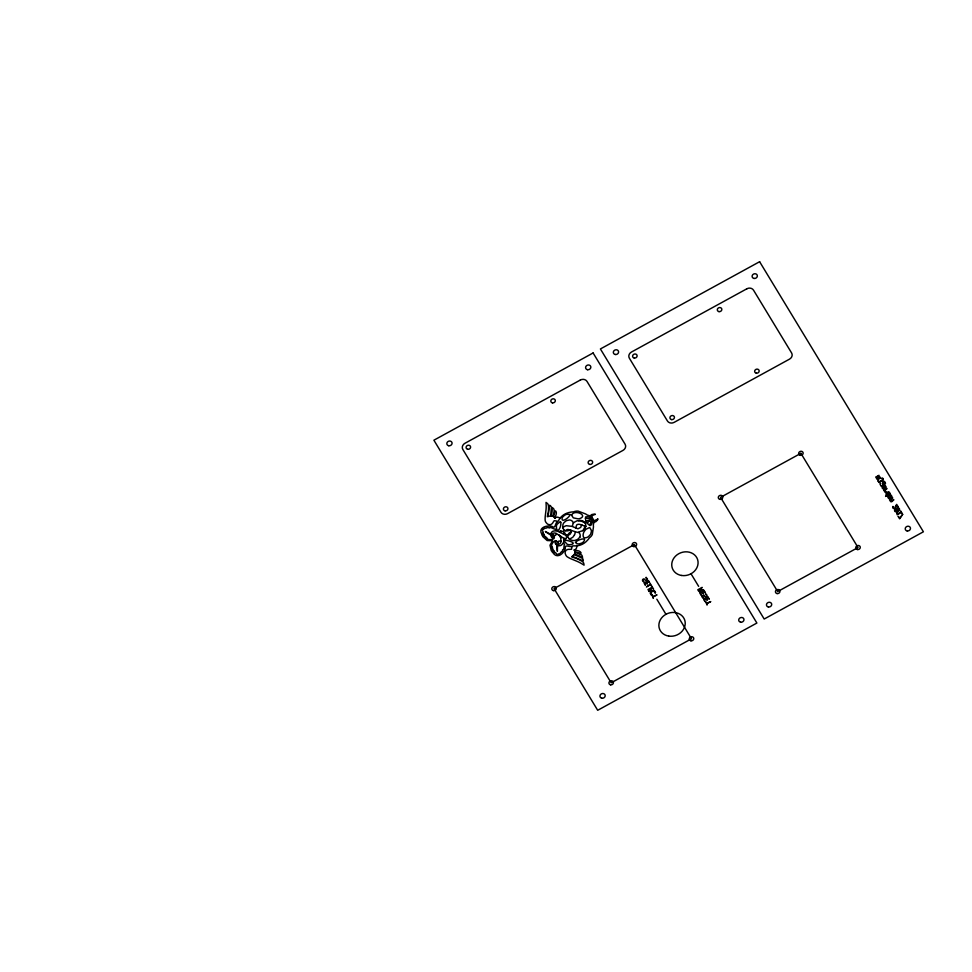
<?xml version="1.0" encoding="UTF-8"?>
<svg xmlns="http://www.w3.org/2000/svg" width="972" height="972" viewBox="0 0 972 972"><rect width="100%" height="100%" fill="white"/><g stroke="black" fill="none" stroke-linecap="round" stroke-linejoin="round"><path stroke-width="1.46" d="M564.064 538.33L563.602 542.303A5.966 5.224 -20.3 0 1 563.104 543.36L561.415 545.11A3.742 3.268 -20.3 0 1 559.058 545.729L557.989 545.547A5.115 4.471 -20.3 0 1 555.474 543.652A5.528 4.836 -20.3 0 1 554.976 542.109L555.753 541.392A2.381 2.078 -20.3 0 1 556.531 541.501L557.017 541.708A3.317 2.904 -20.3 0 1 557.964 542.558L558.183 544.648L559.945 543.676A2.564 2.248 -20.3 0 0 560.565 542.947L560.625 542.838A4.921 4.301 -20.3 0 0 560.953 542.048L560.674 536.228M642.516 580.248L642.541 579.895A1.361 1.191 -20.3 0 1 642.796 579.397A1.251 1.094 -20.3 0 1 644.059 578.96L644.254 579.02A2.746 2.406 -20.3 0 1 644.703 579.239L644.934 579.409M702.112 596.601L702.136 596.249A1.361 1.191 -20.3 0 1 702.392 595.751M554.745 511.345L554.733 511.734A14.738 12.903 -20.3 0 1 554.623 512.839L554.38 513.823A17.848 15.625 -20.3 0 0 554.125 514.601L553.566 516.667M893.268 507.117L893.268 507.007A2.515 2.199 -20.3 0 1 893.341 506.57L892.818 506.509A2.017 1.774 -20.3 0 0 893.268 508.38A1.446 1.264 -20.3 0 0 893.754 508.587A1.677 1.458 -20.3 0 0 895.176 508.101L895.431 507.906M882.965 482.282L883.888 481.347M574.173 549.86L574.173 549.897A1.519 1.324 -20.3 0 0 574.367 550.359A4.666 4.082 -20.3 0 1 574.817 551.513L574.902 552.327A5.042 4.41 -20.3 0 1 574.379 554.332L571.706 556.98L576.238 558.353A62.524 54.748 -20.3 0 1 578.547 559.386L582.179 561.379A6.148 5.382 -20.3 0 1 583.771 563.286L584.063 565.145L581.159 563.383A46.389 40.617 -20.3 0 0 577.526 561.524L571.196 558.9A20.315 17.788 -20.3 0 1 570.224 558.463L568.887 557.782A29.391 25.734 -20.3 0 1 567.891 557.223L567.053 556.677A4.41 3.864 -20.3 0 1 566.482 556.106L566.275 555.826A13.207 11.567 -20.3 0 1 565.874 555.231L565.182 553.433A4.556 3.985 -20.3 0 1 565.327 551.683L565.777 550.674A1.567 1.373 -20.3 0 1 566.141 550.286L567.32 549.617A3.511 3.074 -20.3 0 1 569.325 549.374L571.548 549.241L572.046 546.3M575.606 528.088L576.688 525.014A2.527 2.211 -20.3 0 1 577.441 524.479L578.838 524.26A9.671 8.469 -20.3 0 1 582.046 525.147M555.887 543.141L555.887 543.263A1.397 1.227 -20.3 0 0 556.045 543.652M896.621 511.223L896.986 508.891M554.781 511.041L555.692 511.005A5.844 5.115 -20.3 0 1 556.251 512.256L556.349 513.009A10.315 9.027 -20.3 0 1 555.911 515.172L555.85 515.354A22.903 20.048 -20.3 0 1 554.781 517.772L554.696 517.93M897.229 510.993L897.618 508.684A1.823 1.592 -20.3 0 1 898.019 508.599M551.391 515.828L551.719 514.042A53.12 46.51 -20.3 0 0 552.072 511.722L552.363 507.518L553.748 508.891A3.366 2.94 -20.3 0 1 554.04 509.668L554.101 510.786A20.424 17.873 -20.3 0 1 553.979 511.952L553.894 512.536A28.65 25.078 -20.3 0 1 553.761 513.313L553.092 516.375L553.797 516.849A4.666 4.082 -20.3 0 1 554.611 517.797A1.519 1.324 -20.3 0 0 554.939 518.185L555.061 518.222M565.704 538.925A11.36 9.939 -20.3 0 1 563.335 537.953L562.667 537.601A24.215 21.19 -20.3 0 1 560.188 535.815L555.498 533.13A4.763 4.167 -20.3 0 0 554.793 533.02L554.538 533.008A2.503 2.199 -20.3 0 0 553.688 533.106L552.983 533.373A11.202 9.805 -20.3 0 0 552.412 533.64L551.804 534.163L553.578 535.329A3.317 2.904 -20.3 0 1 553.882 536.532L553.833 537.042A2.381 2.09 -20.3 0 1 553.542 537.747L552.485 538.038A4.884 4.277 -20.3 0 1 551.343 536.836A5.844 5.115 -20.3 0 1 550.845 534.175L551.245 532.85A3.742 3.268 -20.3 0 1 552.983 531.222L555.559 530.712A5.941 5.2 -20.3 0 1 556.652 530.821L562.351 533.494A8.979 7.861 -20.3 0 0 566.178 535.074L566.494 537.65L565.534 539.035A2.321 2.029 -20.3 0 1 564.064 539.229M557.296 541.878C555.146 537.419 549.508 546.361 552.339 546.653A4.739 4.155 -20.3 0 0 551.902 547.977L552.764 548.099L552.558 549.034A4.799 4.204 -20.3 0 0 552.521 549.86L553.299 549.945A4.884 4.277 -20.3 0 0 553.335 550.687L553.59 551.707L554.198 550.857A9.708 8.493 -20.3 0 0 554.733 552.789C555.741 551.331 556.859 555.802 558.207 554.429A4.155 3.633 -20.3 0 1 558.718 553.821C560.285 554.55 560.795 551.112 562.095 551.926A9.113 7.983 -20.3 0 0 562.569 549.775C564.647 549.86 563.481 545.292 564.562 544.539A11.044 9.671 -20.3 0 0 563.383 542.826M550.674 515.78L551.367 507.226A3.839 3.366 -20.3 0 0 550.76 506.12L550.14 505.549A3.329 2.916 -20.3 0 0 549.532 505.258L548.111 516.497M589.506 518.404L590.952 515.16A2.88 2.515 -20.3 0 1 591.839 514.54L593.856 514.139A5.054 4.423 -20.3 0 1 595.107 514.224M581.438 524.868A9.501 8.311 -20.3 0 1 580.661 527.432L577.951 528.792L573.492 527.018A11.482 10.048 -20.3 0 0 572.314 526.496L573.091 523.543A5.905 5.164 -20.3 0 1 574.367 522.195L576.87 520.883A7.922 6.938 -20.3 0 1 580.114 520.883L580.892 521.053A11.275 9.866 -20.3 0 1 583.066 521.94L583.419 522.11A12.344 10.814 -20.3 0 0 585.023 522.802M699.804 591.583A1.47 1.288 -20.3 0 0 700.581 591.158L701.006 590.393A1.762 1.543 -20.3 0 0 700.958 589.955L701.395 590.113A1.786 1.567 -20.3 0 0 701.893 590.089L703.692 589.907L701.577 589.53M585.703 526.727L584.901 528.464A5.139 4.496 -20.3 0 1 583.443 529.849M890.133 500.386L889.453 499.802L892.782 497.98L890.874 499.705M895.419 506.752L895.479 506.594A3.815 3.341 -20.3 0 0 895.589 506.23L896.646 504.371L898.14 506.825L896.476 505.319L896.123 506.436A3.779 3.305 -20.3 0 1 895.917 506.995L895.905 507.044A1.908 1.677 -20.3 0 1 895.649 507.578L895.613 507.639M555.182 517.93L555.899 517.432A4.568 3.997 -20.3 0 1 556.871 517.201L557.065 517.189A2.454 2.151 -20.3 0 1 557.6 517.189L558.195 517.311A5.686 4.981 -20.3 0 1 560.054 518.234L560.346 518.489M588.983 520.773L588.036 522.341A2.102 1.847 -20.3 0 1 587.088 522.9L586.055 521.065A12.976 11.36 -20.3 0 1 585.606 519.801L585.545 516.946L587.696 516.703A8.104 7.096 -20.3 0 1 589.688 517.614M574.44 534.989L573.103 536.896A4.07 3.572 -20.3 0 1 572.484 537.431L571.378 538.099A6.61 5.783 -20.3 0 1 569.167 539.01M579.749 537.285L577.526 539.521L574.731 540.468A7.472 6.537 -20.3 0 1 572.241 540.432L569.665 539.399L567.94 537.115M877.716 478.346L880.024 476.948L877.352 477.738M590.259 516.108A9.428 8.262 -20.3 0 0 588.558 515.415L587.355 515.111A15.734 13.778 -20.3 0 0 585.484 513.909L578.133 511.114A8.602 7.533 -20.3 0 0 573.687 511.819C566.858 512.171 561.221 514.941 558.329 521.016C554.307 522.62 556.312 529.57 551.829 526.314A1.555 1.361 -20.3 0 0 551.039 526.253C545.632 525.147 538.075 528.088 541.829 534.308A1.616 1.409 -20.3 0 0 541.975 535.05L542.692 536.289A1.227 1.081 -20.3 0 0 542.801 536.641L547.139 540.541L552.497 540.736L549.994 545.256L551.245 550.492A1.251 1.094 -20.3 0 0 551.744 551.112L552.412 552.254A1.616 1.409 -20.3 0 0 553.007 552.752C556.628 558.815 563.104 554.49 564.963 549.204A1.555 1.361 -20.3 0 0 565.303 548.524C564.696 543.056 569.969 548.475 573.371 545.839C580.077 546.483 585.557 543.494 589.445 537.808A8.602 7.533 -20.3 0 0 592.312 534.503L593.455 527.055A15.734 13.778 -20.3 0 0 593.297 524.916L593.637 523.774A9.428 8.262 -20.3 0 0 593.843 522.025L595.058 521.928A2.88 2.515 -20.3 0 0 596.067 521.502L597.44 520.056A5.589 4.884 -20.3 0 0 597.95 519.072M565.522 530.712L566.53 529.886A2.977 2.612 -20.3 0 1 568.037 529.448L577.623 532.425L582.787 530.639M876.914 477.386L876.951 477.349A2.479 2.175 -20.3 0 1 877.23 476.985L879.028 475.32L875.711 477.143L876.61 477.252M700.229 590.672L698.613 589.992L700.302 589.639M651.179 591.766L651.131 591.802A2.199 1.92 -20.3 0 0 650.56 592.58A2.466 2.163 -20.3 0 0 650.438 593.394M884.897 487.835L884.97 487.774A1.409 1.227 -20.3 0 0 885.273 487.434M890.777 497.421L890.814 497.397A1.409 1.227 -20.3 0 0 891.117 497.057M884.921 487.81L884.945 487.798A2.904 2.539 -20.3 0 1 884.01 488.308L883.973 488.308A2.333 2.041 -20.3 0 1 883.475 488.357M595.338 514.395L595.083 514.48A7.521 6.585 -20.3 0 0 592.495 515.561L591.705 516.654A5.492 4.811 -20.3 0 0 591.28 517.967L591.255 519.57M646.259 577.319L645.7 577.635A2.77 2.43 -20.3 0 1 646.028 577.951L646.113 578.048A2.928 2.564 -20.3 0 1 646.465 578.498L646.623 578.741A2.369 2.078 -20.3 0 1 646.781 579.069M643.452 581.924L643.986 581.633A2.709 2.381 -20.3 0 1 643.719 581.39L643.622 581.292M651.41 594.876L652.054 594.597A2.916 2.552 -20.3 0 1 651.556 594.257A2.175 1.908 -20.3 0 1 650.997 593.333M655.505 592.701L654.946 593.005A1.628 1.422 -20.3 0 0 654.873 592.47L654.873 592.483M878.008 478.868L880.705 478.066L876.987 479.39M881.738 478.285L882.297 477.981A2.053 1.798 -20.3 0 1 882.588 478.224L882.637 478.26A2.454 2.151 -20.3 0 1 882.868 478.564L882.916 478.637M882.212 480.703L878.955 482.489L877.801 480.593L879.113 481.723L882.236 479.974L882.442 478.965M885.188 490.18L887.023 488.491L883.694 490.313L884.617 490.459A2.454 2.151 -20.3 0 0 884.374 491.273L885.273 492.306L886.087 491.468A1.75 1.531 -20.3 0 1 885.383 491.747L885.018 491.528M705.854 593.673L705.295 593.989A2.77 2.43 -20.3 0 1 705.623 594.305L705.708 594.402A2.928 2.564 -20.3 0 1 706.061 594.852L706.219 595.095A2.369 2.078 -20.3 0 1 706.377 595.423M886.683 495.161L885.589 496.437L890.279 493.861L889.368 493.727A2.746 2.406 -20.3 0 0 889.659 493.011M887.181 494.894L888.894 493.764A3.135 2.746 -20.3 0 0 889.101 493.278L888.517 492.5A2.114 1.859 -20.3 0 0 886.683 493.606L886.707 494.396M703.048 598.278L703.582 597.987A2.709 2.381 -20.3 0 1 703.303 597.744L703.242 597.671M877.254 478.358L876.319 478.273M883.767 482.027L884.228 482.051A2.43 2.126 -20.3 0 1 884.666 482.598L884.714 482.647A1.482 1.3 -20.3 0 1 884.885 483.011M643.513 579.616L643.112 580.114A1.786 1.567 -20.3 0 0 643.44 580.989M560.334 531.04L563.517 531.562L566.154 534.989M703.108 595.97L702.72 596.371A1.786 1.567 -20.3 0 0 703.035 597.343L703.06 597.44M595.581 520.36L594.062 520.567A5.492 4.811 -20.3 0 1 592.665 520.251L586.651 518.125A4.24 3.718 -20.3 0 0 585.338 518.331M563.991 540.335C567.393 539.739 578.85 543.627 569.871 544.697A5.99 5.237 -20.3 0 1 567.162 544.223L563.942 540.784M567.927 535.098L569.288 534.709A3.001 2.624 -20.3 0 0 570.528 533.677L571.184 531.915A11.725 10.267 -20.3 0 0 571.366 530.372M884.52 484.408L885.237 483.983A1.264 1.106 -20.3 0 0 885.443 483.485A2.867 2.503 -20.3 0 0 884.241 481.468L884.07 481.347M551.744 535.608L552.047 536.726M574.282 550.225L574.464 550.237A22.891 20.048 -20.3 0 1 577.21 550.577L577.404 550.602A10.315 9.027 -20.3 0 1 579.494 551.294L580.223 551.792A5.844 5.115 -20.3 0 1 581.074 552.874L580.588 553.603M593.868 522.025L591.183 521.417M883.451 488.345L882.685 487.373A1.616 1.422 -20.3 0 1 882.783 487.033L882.843 486.972A1.762 1.543 -20.3 0 1 883.111 486.68A2.649 2.321 -20.3 0 1 884.034 486.158L884.107 486.146A1.507 1.312 -20.3 0 1 884.593 486.109L884.897 486.194M572.289 556.349L583.224 560.82A3.329 2.916 -20.3 0 0 583.261 560.176L583.054 559.374A3.839 3.366 -20.3 0 0 582.362 558.317L574.221 554.611M574.865 551.792L577.016 552.363A17.873 15.649 -20.3 0 0 577.866 552.546L578.875 552.837A14.738 12.903 -20.3 0 1 579.932 553.299L580.308 553.481M574.902 552.327L578.012 553.299A28.601 25.041 -20.3 0 1 578.79 553.578L579.373 553.809M553.87 536.301C556.883 540.311 545.912 540.481 547.09 538.002A4.739 4.155 -20.3 0 1 545.669 537.686L545.985 536.921L545.037 536.629A4.799 4.204 -20.3 0 1 544.271 536.24L544.575 535.56A4.884 4.277 -20.3 0 1 543.919 535.159L543.117 534.442L544.198 534.357A9.696 8.493 -20.3 0 1 542.704 532.96C544.539 532.887 541.027 529.679 542.959 529.278A4.143 3.633 -20.3 0 0 543.773 529.157C543.943 527.529 547.187 528.768 547.175 527.322A9.113 7.983 -20.3 0 1 549.374 528.015C550.274 526.253 553.955 529.57 555.146 528.999A11.081 9.696 -20.3 0 1 556.081 530.748M574.537 553.991L576.335 554.623A53.12 46.51 -20.3 0 1 578.619 555.498L582.593 557.369L582.034 555.534A3.366 2.94 -20.3 0 0 581.475 554.903L580.491 554.295A20.424 17.885 -20.3 0 0 579.373 553.809M571.986 526.374L566.324 525.718A4.07 3.572 -20.3 0 0 565.522 525.961L564.368 526.532A6.67 5.832 -20.3 0 0 562.667 527.675L563.809 529.728M705.259 596.917L705.198 596.893A2.479 2.175 -20.3 0 1 704.834 596.723L704.408 596.443M889.076 497.895L889.307 497.98A2.333 2.041 -20.3 0 0 889.805 497.931L889.842 497.919A2.904 2.539 -20.3 0 0 890.741 497.47M891.081 495.343L891.154 495.38A2.017 1.774 -20.3 0 1 891.761 497.166M888.93 497.822L888.517 496.996A1.616 1.422 -20.3 0 1 888.615 496.656A1.762 1.543 -20.3 0 1 888.943 496.303A2.649 2.321 -20.3 0 1 889.878 495.781L889.939 495.769A1.507 1.312 -20.3 0 1 890.425 495.732L890.838 495.866A1.458 1.276 -20.3 0 1 891.275 497.057M645.165 580.32L645.238 580.369A2.479 2.175 -20.3 0 0 645.602 580.539L645.76 580.588A1.373 1.203 -20.3 0 0 647.461 579.555A2.284 1.993 -20.3 0 0 647.34 578.899L647.328 578.85A4.739 4.155 -20.3 0 0 647.048 578.279M704.506 595.739L704.323 595.617A2.746 2.406 -20.3 0 0 703.85 595.362L703.704 595.314A1.251 1.094 -20.3 0 0 702.343 595.715M574.525 549.824L575.339 549.484A4.568 3.997 -20.3 0 0 576.032 548.803L576.141 548.658A2.454 2.151 -20.3 0 0 576.408 548.208L576.59 547.698A5.638 4.945 -20.3 0 0 576.675 545.608L576.639 545.426M884.982 486.231L885.006 486.243A1.458 1.276 -20.3 0 1 885.443 487.434M651.021 594.548L651.046 594.572A2.965 2.6 -20.3 0 1 650.402 593.406M551.853 535.669L551.962 535.924A1.798 1.567 -20.3 0 0 552.145 536.41L552.181 536.532M890.729 500.945L893.876 499.802L892.017 501.503A1.567 1.373 -20.3 0 1 890.96 501.795L890.255 501.26M883.39 482.647L883.864 483.351A1.482 1.3 -20.3 0 0 884.216 483.764M882.965 483.023L883.451 483.764M881.458 485.599L881.264 486.304L880.632 485.271M700.654 589.19L702.149 587.367L697.799 589.761L698.418 590.769A1.64 1.434 -20.3 0 0 699.767 591.681M691.019 573.784L698.637 586.347M656.817 599.214L665.954 614.292M898.869 508.988L898.991 509.389A1.264 1.106 -20.3 0 1 898.845 509.85A2.466 2.163 -20.3 0 1 898.359 510.349L898.237 510.434A5.297 4.641 -20.3 0 1 897.691 510.786M895.382 510.871L895.455 510.045A3.025 2.649 -20.3 0 1 895.868 509.595L895.905 509.547A5.054 4.423 -20.3 0 1 896.585 509.109M557.223 521.891L556.859 521.053L554.222 520.676L552.995 522.426A3.511 3.074 -20.3 0 1 551.756 523.957L551.391 524.2A6.768 5.929 -20.3 0 1 550.917 524.455L550.565 524.601A1.567 1.373 -20.3 0 1 550.018 524.698L548.876 524.564A4.556 3.985 -20.3 0 1 547.212 523.811L545.924 522.328A13.207 11.567 -20.3 0 1 545.584 521.709L545.438 521.393A4.41 3.864 -20.3 0 1 545.207 520.64L545.122 519.668A29.367 25.709 -20.3 0 1 545.11 518.574L545.171 517.14A20.351 17.812 -20.3 0 1 545.256 516.132L546.045 509.595A46.401 40.617 -20.3 0 0 546.179 505.671L546.021 502.403L547.564 503.581A6.148 5.382 -20.3 0 1 548.487 505.841M562.667 527.662L562.946 524.528A7.472 6.537 -20.3 0 1 564.149 522.462L566.421 520.64L569.556 519.935A4.957 4.338 -20.3 0 1 573.371 523.118M548.5 505.841L548.487 509.826A62.524 54.736 -20.3 0 1 548.269 512.244L547.285 516.703L551.015 515.792A5.042 4.41 -20.3 0 1 553.092 516.375M591.632 517.165A8.505 7.448 -20.3 0 1 593.661 520.506M587.076 522.875A11.834 10.352 -20.3 0 0 588.157 524.175L590.684 525.548L591.948 523.568A8.153 7.132 -20.3 0 0 592.106 521.721M597.659 518.914A7.011 6.136 -20.3 0 1 595.581 520.372M586.092 521.162A2.527 2.211 -20.3 0 1 587.963 520.664A14.544 12.733 -20.3 0 1 591.158 521.442L590.308 523.823A4.289 3.754 -20.3 0 1 589.226 525.062M582.094 521.466A6.731 5.893 -20.3 0 1 582.41 520.761M585.8 526.229A10.364 9.076 -20.3 0 1 582.094 525.074M585.63 526.727A6.172 5.407 -20.3 0 0 580.916 520.445L580.442 520.409A5.2 4.556 -20.3 0 0 578.547 520.725M570.127 529.837A5.127 4.496 -20.3 0 1 563.663 529.874M578.632 532.449A4.981 4.362 -20.3 0 1 579.859 537.322M567.721 537.164A5.176 4.532 -20.3 0 1 571.257 531.757M553.469 535.135A14.495 12.697 -20.3 0 0 555.255 535.548A3.767 3.305 -20.3 0 0 556.458 533.434M558.135 542.85A14.519 12.709 -20.3 0 1 558.657 541.173A3.754 3.293 -20.3 0 1 561.123 541.21M560.504 532.437A10.619 9.295 -20.3 0 1 560.771 530.87M564.003 534.442A8.784 7.691 -20.3 0 1 564.489 532.401M584.816 526.059A8.797 7.703 -20.3 0 1 582.848 530.688M575.315 531.976A13.717 12.004 -20.3 0 1 574.464 535.001M559.641 531.963A2.053 1.798 -20.3 0 1 560.309 531.004M561.014 537.856A6.099 5.334 -20.3 0 1 559.933 536.653A5.929 5.188 -20.3 0 1 559.337 535.147M550.784 535.013A37.458 32.793 -20.3 0 1 545.365 531.49L547.941 532.875A47.458 41.553 -20.3 0 0 550.808 534.199M556.907 545.085A37.398 32.744 -20.3 0 0 557.393 551.331L557.43 548.487A47.069 41.213 -20.3 0 1 557.661 545.438M556.385 543.858A1.871 1.628 -20.3 0 1 555.948 543.36M653.901 590.672A2.6 2.272 -20.3 0 1 655.395 592.701M651.204 594.755A2.6 2.272 -20.3 0 1 650.863 594.475M651.24 591.814A3.888 3.414 -20.3 0 1 653.852 590.587M650.973 592.701A2.284 2.005 -20.3 0 1 655.055 592.312M642.82 581.135A3.159 2.77 -20.3 0 1 642.528 580.491M705.332 596.99A1.373 1.203 -20.3 0 0 707.045 595.909A2.284 1.993 -20.3 0 0 706.923 595.253L706.875 595.095A4.739 4.155 -20.3 0 0 706.644 594.633M702.416 597.488A3.159 2.77 -20.3 0 1 702.124 596.832M883.038 478.576A1.81 1.58 -20.3 0 1 882.284 480.812M882.175 485.453A1.434 1.264 -20.3 0 0 882.819 484.712L882.843 484.226A1.75 1.531 -20.3 0 0 882.637 483.667M880.389 483.667A1.434 1.264 -20.3 0 1 880.826 483.315M883.669 484.238A2.211 1.932 -20.3 0 1 883.329 483.825M880.353 484.931A1.762 1.543 -20.3 0 1 880.353 483.436M883.985 485.55A2.466 2.151 -20.3 0 1 884.727 485.514A2.017 1.774 -20.3 0 1 885.929 487.543A1.251 1.094 -20.3 0 1 885.48 488.078A2.709 2.369 -20.3 0 1 884.095 488.867A2.466 2.151 -20.3 0 1 883.354 488.94A1.494 1.3 -20.3 0 1 882.795 488.673A1.823 1.592 -20.3 0 1 882.224 486.923A1.567 1.373 -20.3 0 1 882.588 486.377A2.709 2.369 -20.3 0 1 883.985 485.587M886.27 494.675A1.98 1.737 -20.3 0 1 886.014 494.055A1.58 1.385 -20.3 0 1 886.1 493.448A1.908 1.665 -20.3 0 1 886.5 492.828A3.305 2.892 -20.3 0 1 887.801 492.075L887.958 491.99A2.381 2.078 -20.3 0 1 888.554 491.881L889.088 492.026A1.373 1.203 -20.3 0 1 889.599 493.011M891.713 497.154A1.251 1.094 -20.3 0 1 891.324 497.7A2.709 2.369 -20.3 0 1 889.927 498.49A2.466 2.151 -20.3 0 1 889.198 498.563A1.494 1.3 -20.3 0 1 888.627 498.296A1.823 1.592 -20.3 0 1 888.056 496.546A1.567 1.373 -20.3 0 1 888.42 495.987A2.709 2.369 -20.3 0 1 889.83 495.21M891.081 495.343A1.871 1.64 -20.3 0 0 890.571 495.113A2.466 2.151 -20.3 0 0 889.817 495.173M895.358 506.886A1.701 1.494 -20.3 0 1 895.139 507.335M893.402 507.615A1.215 1.069 -20.3 0 1 893.244 507.117M896.901 511.734A4.338 3.803 -20.3 0 0 898.796 510.713A2.454 2.151 -20.3 0 0 899.367 510.069A2.114 1.847 -20.3 0 0 899.562 509.437L899.574 509.389A2.029 1.774 -20.3 0 0 898.906 508.186A1.373 1.203 -20.3 0 0 898.25 508.016A1.883 1.652 -20.3 0 0 897.375 508.149M894.519 510.507A3.329 2.904 -20.3 0 1 897.375 508.295M894.641 510.555A2.321 2.029 -20.3 0 0 895.273 511.624L895.382 511.697A2.017 1.762 -20.3 0 0 896.901 511.734M896.889 512.754L897.168 514.771L900.983 512.681L902.016 513.216L900.594 510.871L900.643 512.123L897.472 513.848L896.889 512.754M591.571 530.663L590.648 534.26L588.461 536.617A8.08 7.071 -20.3 0 1 586.578 537.565C581.888 539.703 582.629 532.911 584.707 530.809A10.303 9.027 -20.3 0 1 586.152 529.133L589.676 527.492L591.571 530.663M560.771 522.268C561.658 527.444 556.324 535.365 556.397 526.046A5.966 5.224 -20.3 0 1 557.199 524.175L560.249 521.587L560.771 522.268M570.151 514.516C569.726 517.128 561.439 523.373 562.023 518.416A5.954 5.212 -20.3 0 1 563.165 516.484L564.866 515.099A6.938 6.063 -20.3 0 1 566.846 514.273L570.151 514.516M575.497 542.485L577.222 543.773A5.954 5.212 -20.3 0 0 579.555 543.81L581.681 543.093A6.938 6.075 -20.3 0 0 583.419 541.878C588.254 536.41 576.943 539.727 575.497 542.485M571.585 515.233L573.31 517.857L578.121 518.854A8.821 7.715 -20.3 0 0 579.677 518.611C588.813 515.5 574.173 508.806 571.585 515.233M902.684 514.31L899.853 518.04L898.092 516.302L899.622 518.829L902.684 514.31M593.102 352.97L433.889 440.207L597.683 710.289L756.884 623.04L593.102 352.97M759.618 261.711L600.404 348.96L764.186 619.03L923.4 531.793L759.618 261.711M580.333 380.04L464.944 443.281A5.018 4.386 -20.3 0 0 462.842 449.453L500.932 512.256A5.018 4.386 -20.3 0 0 507.603 513.629L622.991 450.388A5.018 4.386 -20.3 0 0 625.093 444.216L587.003 381.413A5.018 4.386 -20.3 0 0 580.333 380.04M746.848 288.793L631.46 352.034A5.018 4.386 -20.3 0 0 629.358 358.194L667.448 421.01A5.018 4.386 -20.3 0 0 674.118 422.37L789.507 359.142A5.018 4.386 -20.3 0 0 791.609 352.97L753.519 290.166A5.018 4.386 -20.3 0 0 746.848 288.793M634.376 544.563L554.04 588.595L611.181 682.806L691.505 638.786L634.376 544.563M800.892 453.317L720.556 497.348L777.685 591.559L858.021 547.528L800.892 453.317M648.458 580.746L644.108 583.127L645.384 585.241L644.91 583.37L646.283 582.617L647.218 584.172L646.781 582.35L648.275 581.523L649.746 582.86L648.458 580.746M650.45 584.038L646.404 586.93L650.268 584.816L651.75 586.177L650.45 584.038M652.346 587.161L647.996 589.542L649.284 591.656L648.798 589.785L650.171 589.032L651.106 590.587L650.669 588.765L652.163 587.938L653.634 589.275L652.346 587.161M652.188 595.374L653.33 598.339L653.16 596.978L657.011 594.864L652.856 596.468L652.188 595.374M704.165 590.684L699.816 593.066L701.091 595.18L700.618 593.309L701.991 592.556L703.424 593.831L702.489 592.288L703.971 591.462L705.441 592.798L704.165 590.684M708.053 597.1L703.704 599.481L704.979 601.595L704.506 599.724L705.879 598.971L707.312 600.246L706.377 598.703L707.859 597.877L709.329 599.214L708.053 597.1M705.951 602.093L707.094 605.07L706.923 603.697L710.775 601.595L706.62 603.199L705.951 602.093M777.114 593.576A2.296 2.017 -20.3 0 0 779.872 590.842A2.296 2.017 -20.3 0 0 776.081 590.247A2.296 2.017 -20.3 0 0 777.114 593.576M857.45 549.545A2.296 2.017 -20.3 0 0 860.208 546.823A2.296 2.017 -20.3 0 0 856.417 546.215A2.296 2.017 -20.3 0 0 857.45 549.545M800.308 455.333A2.296 2.017 -20.3 0 0 803.079 452.612A2.296 2.017 -20.3 0 0 799.276 452.004A2.296 2.017 -20.3 0 0 800.308 455.333M719.973 499.365A2.296 2.017 -20.3 0 0 722.743 496.631A2.296 2.017 -20.3 0 0 718.94 496.036A2.296 2.017 -20.3 0 0 719.973 499.365M671.603 419.6A2.296 2.017 -20.3 0 0 674.361 416.867A2.296 2.017 -20.3 0 0 670.571 416.271A2.296 2.017 -20.3 0 0 671.603 419.6M756.325 373.175A2.296 2.017 -20.3 0 0 759.083 370.441A2.296 2.017 -20.3 0 0 755.293 369.846A2.296 2.017 -20.3 0 0 756.325 373.175M718.988 311.623A2.296 2.017 -20.3 0 0 721.759 308.889A2.296 2.017 -20.3 0 0 717.956 308.294A2.296 2.017 -20.3 0 0 718.988 311.623M634.279 358.048A2.296 2.017 -20.3 0 0 637.037 355.315A2.296 2.017 -20.3 0 0 633.246 354.719A2.296 2.017 -20.3 0 0 634.279 358.048M754.053 278.454A2.673 2.345 -20.3 0 0 757.261 275.283A2.673 2.345 -20.3 0 0 752.85 274.59A2.673 2.345 -20.3 0 0 754.053 278.454M907.168 530.943A2.673 2.345 -20.3 0 0 910.387 527.772A2.673 2.345 -20.3 0 0 905.965 527.079A2.673 2.345 -20.3 0 0 907.168 530.943M768.415 606.99A2.673 2.345 -20.3 0 0 771.622 603.819A2.673 2.345 -20.3 0 0 767.212 603.114A2.673 2.345 -20.3 0 0 768.415 606.99M615.288 354.501A2.673 2.345 -20.3 0 0 618.508 351.329A2.673 2.345 -20.3 0 0 614.085 350.625A2.673 2.345 -20.3 0 0 615.288 354.501M668.7 636.089A13.365 11.7 -20.3 0 0 684.762 620.221A13.365 11.7 -20.3 0 0 662.685 616.722A13.365 11.7 -20.3 0 0 668.7 636.089M467.763 449.295A2.296 2.017 -20.3 0 0 470.521 446.561A2.296 2.017 -20.3 0 0 466.73 445.966A2.296 2.017 -20.3 0 0 467.763 449.295M552.485 402.87A2.296 2.017 -20.3 0 0 555.243 400.136A2.296 2.017 -20.3 0 0 551.452 399.541A2.296 2.017 -20.3 0 0 552.485 402.87M589.81 464.422A2.296 2.017 -20.3 0 0 592.568 461.688A2.296 2.017 -20.3 0 0 588.777 461.093A2.296 2.017 -20.3 0 0 589.81 464.422M505.088 510.847A2.296 2.017 -20.3 0 0 507.858 508.113A2.296 2.017 -20.3 0 0 504.055 507.518A2.296 2.017 -20.3 0 0 505.088 510.847M553.469 590.612A2.296 2.017 -20.3 0 0 556.227 587.89A2.296 2.017 -20.3 0 0 552.436 587.282A2.296 2.017 -20.3 0 0 553.469 590.612M633.805 546.592A2.296 2.017 -20.3 0 0 636.563 543.858A2.296 2.017 -20.3 0 0 632.772 543.263A2.296 2.017 -20.3 0 0 633.805 546.592M690.934 640.803A2.296 2.017 -20.3 0 0 693.692 638.069A2.296 2.017 -20.3 0 0 689.901 637.474A2.296 2.017 -20.3 0 0 690.934 640.803M610.598 684.823A2.296 2.017 -20.3 0 0 613.356 682.101A2.296 2.017 -20.3 0 0 609.566 681.494A2.296 2.017 -20.3 0 0 610.598 684.823M448.772 445.747A2.673 2.345 -20.3 0 0 451.992 442.576A2.673 2.345 -20.3 0 0 447.582 441.871A2.673 2.345 -20.3 0 0 448.772 445.747M601.899 698.236A2.673 2.345 -20.3 0 0 605.106 695.065A2.673 2.345 -20.3 0 0 600.696 694.36A2.673 2.345 -20.3 0 0 601.899 698.236M740.664 622.202A2.673 2.345 -20.3 0 0 743.872 619.018A2.673 2.345 -20.3 0 0 739.461 618.326A2.673 2.345 -20.3 0 0 740.664 622.202M587.538 369.712A2.673 2.345 -20.3 0 0 590.757 366.541A2.673 2.345 -20.3 0 0 586.335 365.837A2.673 2.345 -20.3 0 0 587.538 369.712M681.566 575.473A13.365 11.7 -20.3 0 0 697.629 559.617A13.365 11.7 -20.3 0 0 675.552 556.106A13.365 11.7 -20.3 0 0 681.566 575.473"/></g></svg>
